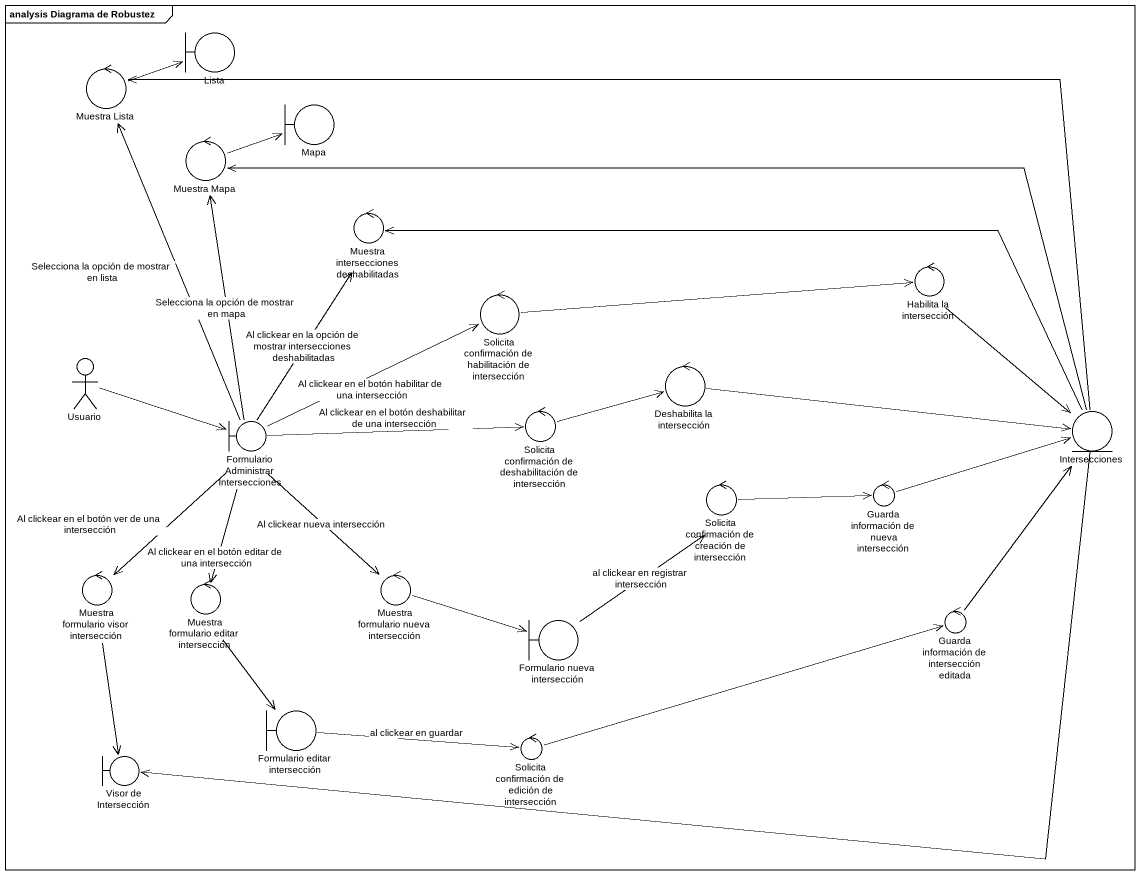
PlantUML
@startuml
mainframe analysis Diagrama de Robustez
boundary Lista
control "Muestra Lista" as Muestra_Lista
boundary Mapa
control "Muestra Mapa" as Muestra_Mapa
control "Muestra intersecciones deshabilitadas" as Muestra_intersecciones
control "Solicita confirmación de habilitación de intersección" as Solicita_confirmación_de
control "Habilita la intersección" as Habilita_la_intersección
actor Usuario
control "Deshabilita la intersección" as Deshabilita_la_intersección
boundary "Formulario Administrar Intersecciones" as Formulario_Administrar
control "Solicita confirmación de deshabilitación de intersección" as Solicita_confirmación_de_2
entity Intersecciones
control "Solicita confirmación de creación de intersección" as Solicita_confirmación_de_3
control "Guarda información de nueva intersección" as Guarda_información_de_nueva
control "Muestra formulario visor intersección" as Muestra_formulario_visor
control "Muestra formulario editar intersección" as Muestra_formulario_editar
control "Muestra formulario nueva intersección" as Muestra_formulario_nueva
boundary "Formulario nueva intersección" as Formulario_nueva
control "Guarda información de intersección editada" as Guarda_información_de
boundary "Formulario editar intersección" as Formulario_editar
control "Solicita confirmación de edición de intersección" as Solicita_confirmación_de_4
boundary "Visor de Intersección" as Visor_de_Intersección
Muestra_Lista -right-> Lista
Muestra_Mapa -right-> Mapa
Solicita_confirmación_de -right-> Habilita_la_intersección
Habilita_la_intersección --> Intersecciones
Usuario -right-> Formulario_Administrar
Deshabilita_la_intersección -right-> Intersecciones
Formulario_Administrar -up-> Muestra_Lista : Selecciona la opción de mostrar en lista
Formulario_Administrar -up-> Muestra_Mapa : Selecciona la opción de mostrar en mapa
Formulario_Administrar -up-> Muestra_intersecciones : Al clickear en la opción de mostrar intersecciones deshabilitadas
Formulario_Administrar -right-> Solicita_confirmación_de : Al clickear en el botón habilitar de una intersección
Formulario_Administrar -right-> Solicita_confirmación_de_2 : Al clickear en el botón deshabilitar de una intersección
Formulario_Administrar --> Muestra_formulario_visor : Al clickear en el botón ver de una intersección
Formulario_Administrar --> Muestra_formulario_editar : Al clickear en el botón editar de una intersección
Formulario_Administrar --> Muestra_formulario_nueva : Al clickear nueva intersección
Solicita_confirmación_de_2 -right-> Deshabilita_la_intersección
Intersecciones -left-> Muestra_Lista
Intersecciones -left-> Muestra_Mapa
Intersecciones -left-> Muestra_intersecciones
Intersecciones -left-> Visor_de_Intersección
Solicita_confirmación_de_3 -right-> Guarda_información_de_nueva
Guarda_información_de_nueva -right-> Intersecciones
Muestra_formulario_visor --> Visor_de_Intersección
Muestra_formulario_editar --> Formulario_editar
Muestra_formulario_nueva -right-> Formulario_nueva
Formulario_nueva -up-> Solicita_confirmación_de_3 : al clickear en registrar intersección
Guarda_información_de -up-> Intersecciones
Formulario_editar -right-> Solicita_confirmación_de_4 : al clickear en guardar
Solicita_confirmación_de_4 -right-> Guarda_información_de
@enduml
